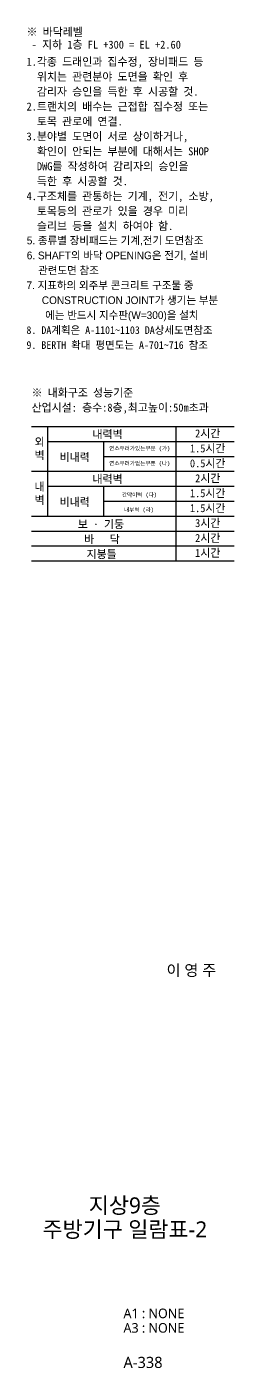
# Model space of a CAD drawing. Header units: millimetres. Extents: x 44458437 to 44690236, y -875268 to -822803.
# Drawn here: x 44617108 to 44620992, y -851886 to -826741 of the extents above; entities that cross this region are included whole.
import ezdxf
from ezdxf.enums import TextEntityAlignment as Align

# ---------------------------------------------------------------- set-up
doc = ezdxf.new("R2010")
doc.units = ezdxf.units.MM
doc.header["$MEASUREMENT"] = 0
doc.layers.get('0').update_dxf_attribs({"linetype": 'CONTINUOUS'})
for name, color, linetype, lineweight in [('A-BORD-TEXT', 3, 'CONTINUOUS', 25), ('A-MKXX-NAME', 3, 'CONTINUOUS', 25), ('A-XXXX-TXT1', 3, 'CONTINUOUS', 25), ('A-XXXX-TXT2', 3, 'CONTINUOUS', 25)]:
    doc.layers.add(name, color=color, linetype=linetype, lineweight=lineweight)
doc.layers.add('T', color=3, linetype='CONTINUOUS')
doc.styles.add('돋움', font='')
doc.styles.add('돋움체', font='')
doc.styles.add('돋음', font='')
doc.styles.add('맑은 고딕', font='H2GTRE.TTF')
doc.styles.add('맑은고딕', font='malgun.ttf')
doc.styles.get('돋움').set_extended_font_data('DotumChe')
doc.styles.get('돋움체').set_extended_font_data('DotumChe')
doc.styles.get('돋음').set_extended_font_data('Dotum')

msp = doc.modelspace()

# ---------------------------------------------------------------- linework, layer by layer
for points in [[(44617197, -834233.6), (44620992, -834233.6)], [(44617497, -834233.6), (44617497, -835913.6)], [(44619897, -834233.6), (44619897, -836753.6)], [(44617497, -834513.6), (44620992, -834513.6)], [(44618547, -834513.6), (44618547, -835073.6)], [(44618547, -834793.6), (44620992, -834793.6)], [(44617197, -835073.6), (44620992, -835073.6)], [(44617497, -835353.6), (44620992, -835353.6)], [(44618547, -835353.6), (44618547, -835913.6)], [(44618547, -835633.6), (44620992, -835633.6)], [(44617197, -835913.6), (44620992, -835913.6)], [(44617197, -836193.6), (44620992, -836193.6)], [(44617197, -836473.6), (44620992, -836473.6)], [(44617197, -836753.6), (44620992, -836753.6)]]:
    msp.add_lwpolyline(points)

# ---------------------------------------------------------------- texts
at = {"layer": 'A-BORD-TEXT', "style": '맑은고딕'}
msp.add_text('이 영 주', height=210, dxfattribs=at).set_placement((44620657.3, -844531.8), align=Align.RIGHT)
for s, p in [('지상9층', (44618944.5, -848833.6)), ('주방기구 일람표-2', (44618944.5, -849283.6))]:
    msp.add_text(s, height=300, dxfattribs=at).set_placement(p, align=Align.MIDDLE_CENTER)
at = {"layer": 'A-MKXX-NAME', "style": '돋움체'}
for s, p in [('※ 바닥레벨', (44617102.7, -826910.4)), (' - 지하 1층 FL +300 = EL +2.60', (44617102.7, -827150.4))]:
    msp.add_text(s, height=150, dxfattribs=at).set_placement(p)
at = {"layer": 'A-XXXX-TXT1', "style": '맑은고딕'}
for s, height, p in [('A1 : NONE', 180, (44618918.7, -850949)), ('A3 : NONE', 180, (44618918.7, -851221.1)), ('A-338', 210, (44618918.7, -851883.3))]:
    msp.add_text(s, height=height, dxfattribs=at).set_placement(p)
at = {"layer": 'A-XXXX-TXT2', "style": '돋움체'}
for s, p in [('1.각종 드래인과 집수정, 장비패드 등', (44617102.7, -827395.4)), ('  위치는 관련분야 도면을 확인 후', (44617102.7, -827675.4)), ('  감리자 승인을 득한 후 시공할 것.', (44617102.7, -827955.4)), ('2.트랜치의 배수는 근접합 집수정 또는', (44617102.7, -828235.4)), ('  토목 관로에 연결.', (44617102.7, -828515.4)), ('3.분야별 도면이 서로 상이하거나, ', (44617102.7, -828795.4)), ('  확인이 안되는 부분에 대해서는 SHOP', (44617102.7, -829075.4)), ('  DWG를 작성하여 감리자의 승인을', (44617102.7, -829355.4)), ('  득한 후 시공할 것.', (44617102.7, -829635.4)), ('4.구조체를 관통하는 기계, 전기, 소방,', (44617102.7, -829915.4)), ('  토목등의 관로가 있을 경우 미리', (44617102.7, -830195.4)), ('  슬리브 등을 설치 하여야 함.', (44617102.7, -830475.4)), ('※ 내화구조 성능기준', (44617197, -833598.6)), ('산업시설: 층수:8층,최고높이:50m초과', (44617197, -833878.6))]:
    msp.add_text(s, height=150, dxfattribs=at).set_placement(p, align=Align.MIDDLE_LEFT)
for s, height, p in [('내력벽', 150, (44618620, -834378.6)), ('2시간', 150, (44620497, -834363.6)), ('1.5시간', 150, (44620497, -834643.6)), ('비내력', 150, (44618005, -834808.6)), ('연소우려가있는부분 (가)', 75, (44619222.6, -834643.6)), ('연소우려가없는부분 (나)', 75, (44619222.6, -834923.6)), ('0.5시간', 150, (44620497, -834923.6)), ('내력벽', 150, (44618620, -835218.6)), ('2시간', 150, (44620497, -835203.6)), ('비내력', 150, (44618005, -835648.6)), ('간막이벽 (다)', 75, (44619216.7, -835513.6)), ('1.5시간', 150, (44620497, -835483.6)), ('내부벽 (라)', 75, (44619209.6, -835793.6)), ('1.5시간', 150, (44620497, -835763.6)), ('보 · 기둥', 150, (44618496.9, -836066.1)), ('3시간', 150, (44620497, -836043.6)), ('바   닥', 150, (44618515.9, -836346.1)), ('2시간', 150, (44620497, -836323.6)), ('지붕틀', 150, (44618510.2, -836626.1)), ('1시간', 150, (44620497, -836603.6))]:
    msp.add_text(s, height=height, dxfattribs=at).set_placement(p, align=Align.MIDDLE_CENTER)
at = {"layer": 'A-XXXX-TXT2', "char_height": 150, "attachment_point": 5, "style": '맑은 고딕'}
for s, width, insert in [('{\\fDotumChe|b0|i0|c129|p49;외\\P벽}', 996.018, (44617346.7, -834656.2)), ('{\\fDotumChe|b0|i0|c129|p49;내\\P벽}', 1000, (44617347, -835496.2))]:
    msp.add_mtext_dynamic_manual_height_columns(s, width=width, gutter_width=5000, heights=[0], dxfattribs=dict(at, insert=insert))
at = {"layer": 'T'}
for s, style, p in [('5. 종류별 장비패드는 기계,전기 도면참조', '돋음', (44617107, -830818.4)), ('6. SHAFT의 바닥 OPENING은 전기, 설비', '돋음', (44617107, -831098.4)), ('   관련도면 참조', '돋음', (44617163.9, -831378.4)), ('7. 지표하의 외주부 콘크리트 구조물 중 ', '돋음', (44617101, -831658.4)), ('    CONSTRUCTION JOINT가 생기는 부분', '돋음', (44617179.7, -831938.4)), ('에는 반드시 지수판(W=300)을 설치', '돋음', (44617452.2, -832218.4)), ('8. DA계획은 A-1101~1103 DA상세도면참조 ', '돋움', (44617101, -832498.4)), ('9. BERTH 확대 평면도는 A-701~716 참조', '돋움', (44617101, -832778.4))]:
    msp.add_text(s, height=144, dxfattribs=dict(at, style=style)).set_placement(p)

doc.saveas('drawing.dxf')
